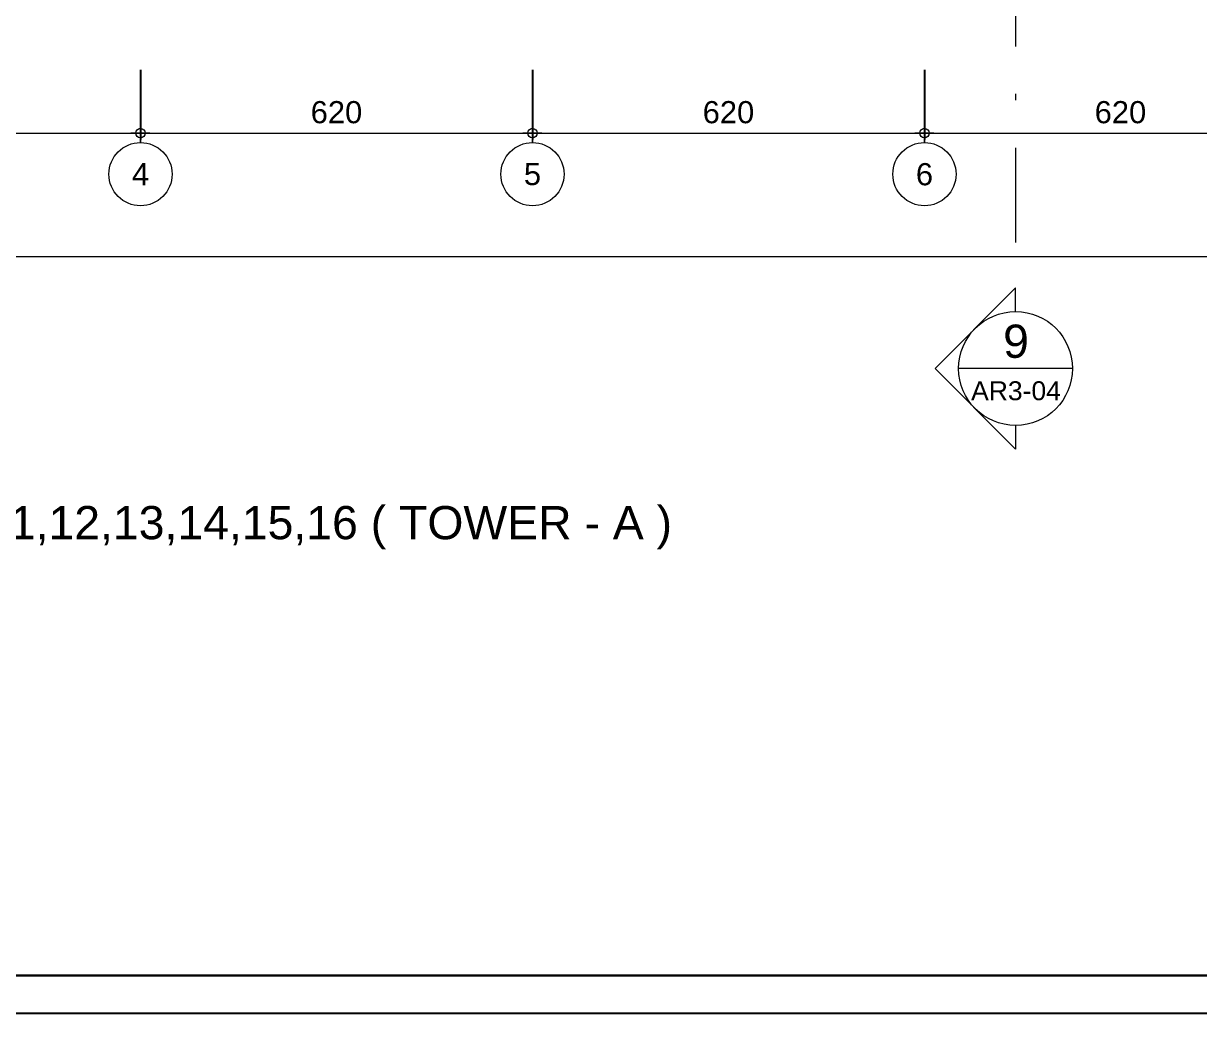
# Model space of a CAD drawing. Header units: millimetres. Extents: x -324 to 75, y -297 to 212.
# Drawn here: x -264.04 to -245.44, y 122.41 to 138.07 of the extents above; entities that cross this region are included whole.
import ezdxf
from ezdxf.enums import TextEntityAlignment as Align

# ---------------------------------------------------------------- set-up
doc = ezdxf.new("R2010")
doc.units = ezdxf.units.MM
doc.linetypes.add('DASHDOT', pattern=[1, 0.5, -0.25, 0, -0.25])
doc.layers.get('defpoints').update_dxf_attribs({"color": 1})
for name, color, linetype, lineweight in [('KOP', 7, 'Continuous', 20), ('KOP GARIS', 1, 'Continuous', 30), ('NOT', 7, 'Continuous', 20), ('u', 6, 'Continuous', 20)]:
    doc.layers.add(name, color=color, linetype=linetype, lineweight=lineweight)
doc.styles.add('BOLD', font='arial.ttf')
doc.styles.add('S', font='simplex', dxfattribs={"width": 0.75})
doc.styles.get("Standard").update_dxf_attribs({"font": 'arial.ttf'})
doc.dimstyles.new('sk-100', dxfattribs={"dimtxt": 0.35, "dimasz": 0.15, "dimexe": 0.1, "dimexo": 0, "dimgap": 0.15, "dimtad": 1, "dimdec": 0, "dimlfac": 100, "dimzin": 0, "dimdsep": 46, "dimtxsty": 'Standard', "dimblk": 'BULAT', "dimcen": 0.09, "dimclrd": 256, "dimclre": 256, "dimclrt": 256, "dimadec": 0, "dimazin": 0, "dimtfac": 1, "dimtdec": 0, "dimtofl": 0, "dimtmove": 0, "dimatfit": 3, "dimldrblk": 'BULAT', "dimfxl": 1, "dimtolj": 1, "dimtzin": 0, "dimlwd": -1, "dimarcsym": 0})

# ---------------------------------------------------------------- blocks, each defined once
blk = doc.blocks.new('Ndtpd')
at = {"flags": 4}
for tag, height, p in [('NO', 0.5, (0, 0.148)), ('NOLBR', 0.3, (0, -0.398))]:
    blk.add_attdef(tag, text='', height=height, dxfattribs=at).set_placement(p, align=Align.CENTER)
for tag, p, height in [('NDTPD', (1.516, 0.148), 0.5), ('SKALA', (1.523, -0.398), 0.3)]:
    blk.add_attdef(tag, p, '', height=height, dxfattribs=at)
blk = doc.blocks.new('KOP A3 DED')
blk.add_lwpolyline([(-21, 29.697), (21, 29.697), (21, 0), (-21, 0), (-21, 29.697)])
at = {"layer": 'KOP GARIS'}
blk.add_lwpolyline([(-20.8, 29.497), (20.8, 29.497), (20.8, 0.2), (-20.8, 0.2)], close=True, dxfattribs=at)
at = {"layer": 'KOP', "style": 'BOLD'}
for tag, p in [('JUDUL1', (15.9445, 4.0923)), ('JUDUL2', (15.9445, 3.7473)), ('JUDUL3', (15.9445, 3.4272)), ('NO', (17.2146, 1.1006)), ('REFF', (17.207, 0.7266)), ('FILE', (17.1894, 0.3359))]:
    blk.add_attdef(tag, p, '', height=0.12, dxfattribs=at)
for tag, p in [('SCALE1', (18.1706, 1.9482)), ('DATE', (19.9002, 1.7571)), ('NAME', (16.3626, 1.7379)), ('SCALE2', (18.1692, 1.7325)), ('SCALE3', (18.17, 1.521))]:
    blk.add_attdef(tag, text='', height=0.12, dxfattribs=at).set_placement(p, align=Align.MIDDLE_CENTER)
blk = doc.blocks.new('BULAT')
for p, q in [((-1, 0), (1, 0)), ((0, -1), (0, 1))]:
    blk.add_line(p, q)
blk.add_circle((0, 0), 0.5)
blk = doc.blocks.new('*D98')
at = {"layer": 'defpoints', "color": 0}
for p in [(-268.392, 137.335), (-262.192, 137.335), (-262.192, 136.335)]:
    blk.add_point(p, dxfattribs=at)
at = {"layer": 'u', "lineweight": -2}
for p, q in [((-268.392, 137.335), (-268.392, 136.235)), ((-262.192, 137.335), (-262.192, 136.235))]:
    blk.add_line(p, q, dxfattribs=at)
at = {"layer": 'u'}
blk.add_line((-268.242, 136.335), (-262.342, 136.335), dxfattribs=at)
at = {"layer": 'u', "xscale": 0.15, "yscale": 0.15, "zscale": 0.15, "rotation": 180}
blk.add_blockref('BULAT', (-268.392, 136.335), dxfattribs=at)
at = {"layer": 'u', "xscale": 0.15, "yscale": 0.15, "zscale": 0.15}
blk.add_blockref('BULAT', (-262.192, 136.335), dxfattribs=at)
at = {"layer": 'u', "insert": (-265.292, 136.663), "char_height": 0.35, "attachment_point": 5}
blk.add_mtext('\\A1;620', dxfattribs=at)
blk = doc.blocks.new('*D99')
at = {"layer": 'defpoints', "color": 0}
for p in [(-262.192, 137.335), (-255.992, 137.335), (-255.992, 136.335)]:
    blk.add_point(p, dxfattribs=at)
at = {"layer": 'u', "lineweight": -2}
for p, q in [((-262.192, 137.335), (-262.192, 136.235)), ((-255.992, 137.335), (-255.992, 136.235))]:
    blk.add_line(p, q, dxfattribs=at)
at = {"layer": 'u'}
blk.add_line((-262.042, 136.335), (-256.142, 136.335), dxfattribs=at)
at = {"layer": 'u', "xscale": 0.15, "yscale": 0.15, "zscale": 0.15, "rotation": 180}
blk.add_blockref('BULAT', (-262.192, 136.335), dxfattribs=at)
at = {"layer": 'u', "xscale": 0.15, "yscale": 0.15, "zscale": 0.15}
blk.add_blockref('BULAT', (-255.992, 136.335), dxfattribs=at)
at = {"layer": 'u', "insert": (-259.092, 136.663), "char_height": 0.35, "attachment_point": 5}
blk.add_mtext('\\A1;620', dxfattribs=at)
blk = doc.blocks.new('*D100')
at = {"layer": 'defpoints', "color": 0}
for p in [(-255.992, 137.335), (-249.792, 137.335), (-249.792, 136.335)]:
    blk.add_point(p, dxfattribs=at)
at = {"layer": 'u', "lineweight": -2}
for p, q in [((-255.992, 137.335), (-255.992, 136.235)), ((-249.792, 137.335), (-249.792, 136.235))]:
    blk.add_line(p, q, dxfattribs=at)
at = {"layer": 'u'}
blk.add_line((-255.842, 136.335), (-249.942, 136.335), dxfattribs=at)
at = {"layer": 'u', "xscale": 0.15, "yscale": 0.15, "zscale": 0.15, "rotation": 180}
blk.add_blockref('BULAT', (-255.992, 136.335), dxfattribs=at)
at = {"layer": 'u', "xscale": 0.15, "yscale": 0.15, "zscale": 0.15}
blk.add_blockref('BULAT', (-249.792, 136.335), dxfattribs=at)
at = {"layer": 'u', "insert": (-252.892, 136.663), "char_height": 0.35, "attachment_point": 5}
blk.add_mtext('\\A1;620', dxfattribs=at)
blk = doc.blocks.new('*D101')
at = {"layer": 'defpoints', "color": 0}
for p in [(-249.792, 137.335), (-243.592, 137.335), (-243.592, 136.335)]:
    blk.add_point(p, dxfattribs=at)
at = {"layer": 'u', "lineweight": -2}
for p, q in [((-249.792, 137.335), (-249.792, 136.235)), ((-243.592, 137.335), (-243.592, 136.235))]:
    blk.add_line(p, q, dxfattribs=at)
at = {"layer": 'u'}
blk.add_line((-249.642, 136.335), (-243.742, 136.335), dxfattribs=at)
at = {"layer": 'u', "xscale": 0.15, "yscale": 0.15, "zscale": 0.15, "rotation": 180}
blk.add_blockref('BULAT', (-249.792, 136.335), dxfattribs=at)
at = {"layer": 'u', "xscale": 0.15, "yscale": 0.15, "zscale": 0.15}
blk.add_blockref('BULAT', (-243.592, 136.335), dxfattribs=at)
at = {"layer": 'u', "insert": (-246.692, 136.663), "char_height": 0.35, "attachment_point": 5}
blk.add_mtext('\\A1;620', dxfattribs=at)
blk = doc.blocks.new('*D108')
at = {"layer": 'defpoints', "color": 0}
for p in [(-280.792, 135.185), (-206.392, 135.185), (-206.392, 134.385)]:
    blk.add_point(p, dxfattribs=at)
at = {"layer": 'u', "lineweight": -2}
for p, q in [((-280.792, 135.185), (-280.792, 134.285)), ((-206.392, 135.185), (-206.392, 134.285))]:
    blk.add_line(p, q, dxfattribs=at)
at = {"layer": 'u'}
blk.add_line((-280.642, 134.385), (-206.542, 134.385), dxfattribs=at)
at = {"layer": 'u', "xscale": 0.15, "yscale": 0.15, "zscale": 0.15, "rotation": 180}
blk.add_blockref('BULAT', (-280.792, 134.385), dxfattribs=at)
at = {"layer": 'u', "xscale": 0.15, "yscale": 0.15, "zscale": 0.15}
blk.add_blockref('BULAT', (-206.392, 134.385), dxfattribs=at)
at = {"layer": 'u', "insert": (-243.592, 134.713), "char_height": 0.35, "attachment_point": 5}
blk.add_mtext('\\A1;7440', dxfattribs=at)
blk = doc.blocks.new('NAV')
blk.add_circle((0, -0.4), 0.4)
at = {"style": 'S', "width": 0.75, "flags": 4}
blk.add_attdef('AV', text='', height=0.3, dxfattribs=at).set_placement((0, -0.4), align=Align.MIDDLE)
blk = doc.blocks.new('Npkr')
for p, q in [((0, 0.849), (-0.849, 0)), ((0, 0.6), (0, 0.849)), ((0, -0.849), (-0.849, 0)), ((0.6, 0), (-0.6, 0)), ((0, -0.6), (0, -0.849))]:
    blk.add_line(p, q)
blk.add_circle((0, 0), 0.6)
at = {"color": 5, "style": 'S', "width": 0.75, "flags": 4}
blk.add_attdef('NO', text='', height=0.3, dxfattribs=at).set_placement((0.005, 0.113), align=Align.CENTER)
at = {"style": 'S', "width": 0.75, "flags": 4}
blk.add_attdef('NOLBR', text='', height=0.2, dxfattribs=at).set_placement((0.005, -0.334), align=Align.CENTER)

msp = doc.modelspace()

# ---------------------------------------------------------------- linework, layer by layer
at = {"layer": 'NOT', "linetype": 'DASHDOT', "ltscale": 3}
msp.add_line((-248.3511, 160.9028), (-248.3511, 133.8847), dxfattribs=at)

# ---------------------------------------------------------------- block references
at = {"xscale": 3, "yscale": 3, "zscale": 3}
msp.add_blockref('KOP A3 DED', (-235.1137, 122.4138), dxfattribs=at)
at = {"layer": 'NOT'}
ref = msp.add_blockref('Npkr', (-248.3511, 132.6119), dxfattribs=dict(at, xscale=1.5, yscale=1.5, zscale=1.499999999999996))
ref.add_attrib('NO', '9', dxfattribs={"layer": '0', "height": 0.525, "flags": 4}).set_placement((-248.3439, 132.7812), align=Align.CENTER)
ref.add_attrib('NOLBR', 'AR3-04', dxfattribs={"layer": '0', "height": 0.3, "flags": 4}).set_placement((-248.3439, 132.1105), align=Align.CENTER)
ref = msp.add_blockref('Ndtpd', (-275.2161, 129.7351), dxfattribs=dict(at, xscale=1.204819277108434, yscale=1.204819277108434, zscale=1.204819277108434))
ref.add_attrib('NDTPD', 'DENAH LT. 4,5,6,7,8,9,10,11,12,13,14,15,16 ( TOWER - A )', (-273.3896, 129.9128), dxfattribs={"layer": '0', "height": 0.525, "flags": 4})
at = {"layer": 'u'}
ref = msp.add_blockref('NAV', (-262.1919, 136.1847), dxfattribs=dict(at, xscale=1.25, yscale=1.25, zscale=1.25))
ref.add_attrib('AV', '4', dxfattribs={"layer": '0', "height": 0.35, "flags": 4}).set_placement((-262.1919, 135.6847), align=Align.MIDDLE)
ref = msp.add_blockref('NAV', (-255.9919, 136.1847), dxfattribs=dict(at, xscale=1.25, yscale=1.25, zscale=1.25))
ref.add_attrib('AV', '5', dxfattribs={"layer": '0', "height": 0.35, "flags": 4}).set_placement((-255.9919, 135.6847), align=Align.MIDDLE)
ref = msp.add_blockref('NAV', (-249.7919, 136.1847), dxfattribs=dict(at, xscale=1.25, yscale=1.25, zscale=1.25))
ref.add_attrib('AV', '6', dxfattribs={"layer": '0', "height": 0.35, "flags": 4}).set_placement((-249.7919, 135.6847), align=Align.MIDDLE)

# ---------------------------------------------------------------- dimensions: what is measured, and where the dimension line sits
for base, p1, p2, picture, middle in [((-262.1919, 136.3347), (-268.3919, 137.3347), (-262.1919, 137.3347), '*D98', (-265.2919, 136.3347)), ((-255.9919, 136.3347), (-262.1919, 137.3347), (-255.9919, 137.3347), '*D99', (-259.0919, 136.3347)), ((-249.7919, 136.3347), (-255.9919, 137.3347), (-249.7919, 137.3347), '*D100', (-252.8919, 136.3347)), ((-243.5919, 136.3347), (-249.7919, 137.3347), (-243.5919, 137.3347), '*D101', (-246.6919, 136.3347)), ((-206.3919, 134.3847), (-280.7919, 135.1847), (-206.3919, 135.1847), '*D108', (-243.5919, 134.3847))]:
    dim = msp.add_linear_dim(base=base, p1=p1, p2=p2, dimstyle='sk-100', dxfattribs=at)
    dim.commit()
    dim.dimension.update_dxf_attribs({"geometry": picture, "text_midpoint": middle, "dimtype": 160})

doc.saveas('drawing.dxf')
